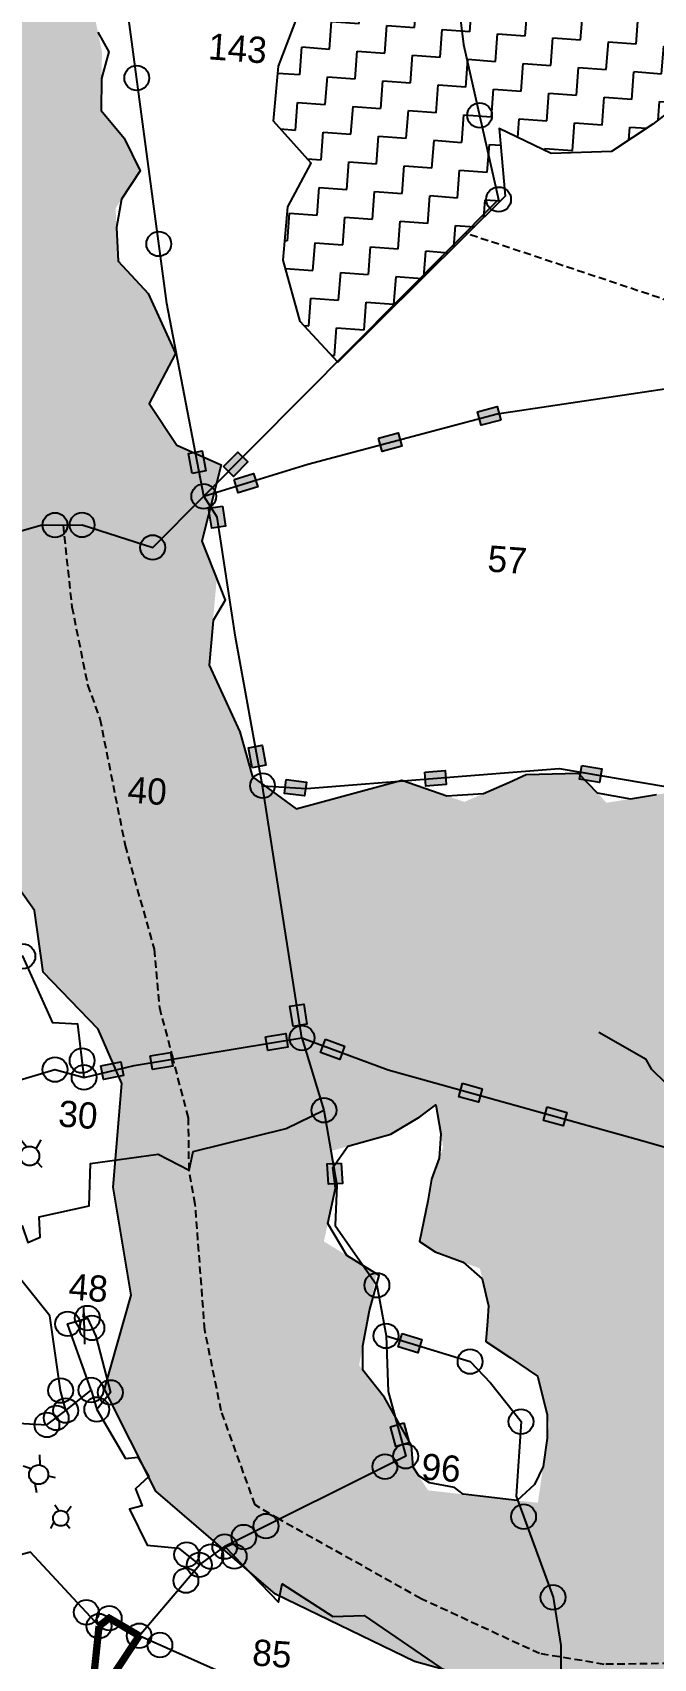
# Model space of a CAD drawing. Header units: metres. Extents: x 29 to 320633, y 17 to 1867657.
# Drawn here: x 318801 to 319226, y 1864960 to 1866072 of the extents above; entities that cross this region are included whole.
import ezdxf

# ---------------------------------------------------------------- set-up
doc = ezdxf.new("R2010")
doc.units = ezdxf.units.M
doc.header["$MEASUREMENT"] = 0
doc.linetypes.add('DASHED', pattern=[0.75, 0.5, -0.25])
for name, color, linetype in [('LINE_FOOTPATH', 1, 'DASHED'), ('LINE_WATER', 4, 'Continuous'), ('POLY_HATCH', 12, 'Continuous'), ('POLY_PARCEL', 6, 'Continuous'), ('SYM_ARROW', 1, 'Continuous'), ('SYM_STONE', 1, 'Continuous'), ('SYM_WELL', 1, 'Continuous'), ('TEXT_PARCEL', 7, 'Continuous'), ('V_BOUND_LINE', 7, 'Continuous')]:
    doc.layers.add(name, color=color, linetype=linetype)
doc.styles.get("Standard").update_dxf_attribs({"font": 'arial.ttf'})
doc.styles.add('TEXT_MAP', font='KRDEV050.TTF')
doc.dimstyles.get("Standard").update_dxf_attribs({"dimtxt": 0.18, "dimasz": 0.18, "dimexe": 0.18, "dimexo": 0.0625, "dimgap": 0.09, "dimtad": 0, "dimtih": 1, "dimtoh": 1, "dimdec": 4, "dimzin": 0, "dimdsep": 46, "dimtxsty": 'Standard', "dimcen": 0.09, "dimadec": 0, "dimazin": 0, "dimtfac": 1, "dimtdec": 4, "dimtofl": 0, "dimtmove": 0, "dimatfit": 3, "dimfxl": 1, "dimtolj": 1, "dimtzin": 0, "dimarcsym": 0})
pattern_1 = [(354.2854, (316787.528, 1863830.558), (20.19363, 16.51969), [18.44834, -18.44834]), (84.2854, (316805.885, 1863828.722), (-16.51969, 20.19363), [18.44834, -18.44834])]

# ---------------------------------------------------------------- blocks, each defined once
blk = doc.blocks.new('MOTWELL_4')
at = {"layer": 'SYM_WELL'}
for points in [[(0.48, 1.23), (0.5, 2.39)], [(-1.31, 0.19), (-2.46, -0.38)], [(1.31, 0.18), (2.65, 0.63)], [(0.21, -1.31), (0.25, -2.27)]]:
    blk.add_lwpolyline(points, dxfattribs=at)
blk.add_circle((0, 0), 1.32, dxfattribs=at)
blk = doc.blocks.new('STONE')
blk.add_circle((0, 0), 0.851)
blk = doc.blocks.new('STONESQUAREFILLED')
blk.add_hatch(color=256).paths.add_polyline_path([(0.7, -0.48), (0.7, 0.48), (-0.7, 0.48), (-0.7, -0.48)])
blk.add_lwpolyline([(-0.7, 0.48), (0.7, 0.48), (0.7, -0.48), (-0.7, -0.48)], close=True)
blk = doc.blocks.new('TEXTARROW')
blk.add_leader([(0.04, -0.01), (8.68, -0.01)], dimstyle='Standard', override={"dimtxt": 2.5, "dimasz": 2.5, "dimexe": 1.25, "dimexo": 0.625, "dimgap": 0.625, "dimtad": 1, "dimtih": 0, "dimtoh": 0, "dimzin": 8, "dimcen": 2.5, "dimtofl": 1})
blk = doc.blocks.new('6548')
at = {"layer": 'POLY_HATCH'}
h = blk.add_hatch(dxfattribs=at)
h.set_pattern_fill('ZIGZAG', color=256, scale=5.810502, angle=-5.7146, style=0)
h.set_pattern_definition(pattern_1)
h.paths.add_polyline_path([(318365.4, 1866496.9), (318381.9, 1866417.9), (318438.3, 1866377.8), (318480.3, 1866308.1), (318593.6, 1866179.6), (318682, 1866096.1), (318697.8, 1865979.9), (318715.7, 1865876.8), (318735.2, 1865788.8), (318755.4, 1865721.4), (318748.5, 1865673.1), (318745.9, 1865627.3), (318765.7, 1865597), (318794.6, 1865575.6), (318780.3, 1865550.1), (318783.4, 1865518.8), (318806.8, 1865484.1), (318811.6, 1865443), (318847.1, 1865404.3), (318862, 1865367.7), (318854.5, 1865298.9), (318864.5, 1865226.9), (318845.2, 1865164.8), (318877.6, 1865096.1), (318955.4, 1865025.7), (319046.5, 1864978.7), (319118.9, 1864956.7), (319185, 1864963), (319234.3, 1864960.4), (319262.6, 1864987.4), (319256.2, 1865027.3), (319286.2, 1865056.5), (319295.3, 1865100.5), (319284.1, 1865134), (319303.8, 1865167.1), (319300.2, 1865198.5), (319272.2, 1865228.2), (319251.6, 1865250.2), (319264.1, 1865271.7), (319302.3, 1865287.8), (319339.2, 1865236.6), (319370.4, 1865183.2), (319456.8, 1865154.1), (319494.5, 1865131.6), (319533.4, 1865137.3), (319573.7, 1865174.2), (319620.9, 1865124.7), (319645.5, 1865064.8), (319687.6, 1865065.4), (319755.9, 1865121.2), (319854.3, 1865174), (319925.7, 1865232.3), (319962.3, 1865261), (319978.1, 1865283.2), (320001.7, 1865298.5), (320012.5, 1865318.3), (320027.2, 1865344.4), (320041.8, 1865357.3), (320046.1, 1865378.9), (320039.7, 1865402.7), (320029.2, 1865419.2), (320005.2, 1865446), (320010.4, 1865474), (319988.3, 1865506), (319984.5, 1865535), (319989.7, 1865553.3), (319977.8, 1865577.6), (319949.6, 1865593.7), (319947.8, 1865609.3), (319925.3, 1865616.6), (319934.9, 1865646.5), (319941.7, 1865670.1), (319932.6, 1865700.6), (319937.1, 1865745.5), (319932.5, 1865776.9), (319919.5, 1865801.3), (319900.9, 1865824.1), (319898.8, 1865847.5), (319889.8, 1865878.7), (319888, 1865912.5), (319847.7, 1865927), (319836.6, 1865922.1), (319830.8, 1865900.7), (319828.8, 1865884), (319791.5, 1865897.8), (319766.3, 1865929.8), (319750.9, 1865967.7), (319742.8, 1865998.5), (319721.5, 1866023.3), (319716, 1865983.8), (319704.1, 1865975.8), (319696.8, 1865957.4), (319701.1, 1865902.8), (319673.8, 1865887.7), (319681.3, 1865864.6), (319705, 1865836.9), (319705.7, 1865807.3), (319696.8, 1865785.8), (319725.5, 1865701.2), (319758.4, 1865625.6), (319778.4, 1865537.6), (319813.7, 1865521.2), (319830.5, 1865483.1), (319857.2, 1865467.5), (319846.7, 1865441.7), (319812.4, 1865439.6), (319803.5, 1865416.8), (319771.5, 1865393.4), (319743.8, 1865389.7), (319743.1, 1865338.6), (319702.9, 1865326.8), (319665.5, 1865354), (319619.7, 1865420.3), (319585.1, 1865462.4), (319548.5, 1865459.8), (319494.2, 1865484.7), (319483.6, 1865484.8), (319444.9, 1865482.5), (319416, 1865511.2), (319375.5, 1865507.8), (319340.1, 1865517.7), (319314.4, 1865531), (319301.1, 1865531.9), (319258, 1865534.8), (319232.9, 1865552), (319188.8, 1865546), (319170.3, 1865566.1), (319136.3, 1865566.2), (319094.4, 1865549), (319053.1, 1865564.5), (318982.5, 1865547.3), (318954.1, 1865569.3), (318946.4, 1865599.4), (318927.1, 1865644.2), (318933.6, 1865701.5), (318924.3, 1865726.8), (318938.5, 1865777.2), (318909.3, 1865791), (318891.7, 1865819.1), (318910.1, 1865851.9), (318892.8, 1865892.3), (318873.5, 1865914.3), (318872.7, 1865949.3), (318889.7, 1865973.9), (318879.6, 1865995.9), (318864.9, 1866014.7), (318866.3, 1866053.9), (318860.4, 1866086.5), (318871.8, 1866104), (318871.1, 1866109.5), (318862.4, 1866120.2), (318869.4, 1866160.7), (318890, 1866181.7), (318861.3, 1866179), (318811, 1866192.1), (318795.2, 1866223), (318778.1, 1866217.8), (318747.8, 1866220.3), (318698.6, 1866248.7), (318694.5, 1866269.2), (318672.2, 1866274.2), (318655.9, 1866297.2), (318650.1, 1866322.8), (318588.9, 1866396.2), (318562.5, 1866436.2), (318597.5, 1866454.1), (318630.6, 1866453.6), (318678, 1866443.3), (318704.2, 1866469.8), (318719.1, 1866473.8), (318738.9, 1866484.3), (318762.6, 1866479.8), (318787.5, 1866514), (318812, 1866523.4), (318820.8, 1866548.8), (318834.6, 1866590.3), (318850.5, 1866610.8), (318858.8, 1866640.6), (318825.8, 1866626.4), (318789.7, 1866632.8), (318757.2, 1866611.1), (318706.9, 1866634.2), (318687.4, 1866626.4), (318646.9, 1866636), (318627.3, 1866651.3), (318613.7, 1866651.1), (318599.9, 1866650.4), (318573.3, 1866662.7), (318554.5, 1866681.9), (318531.4, 1866671.8), (318487.1, 1866680.2), (318506.9, 1866710.9), (318489.5, 1866755.2), (318526, 1866754.7), (318546.8, 1866808.6), (318590.6, 1866808), (318600.7, 1866832.3), (318626, 1866867.5), (318646.1, 1866871.6), (318681.5, 1866941.4), (318667.8, 1866949.6), (318632.4, 1866949), (318603.1, 1866967.2), (318583.9, 1866958.8), (318540, 1866974.6), (318525.9, 1866997), (318504.7, 1866982.6), (318474.2, 1866988.5), (318454.2, 1867000.1), (318422.9, 1866992.2), (318374.7, 1866995), (318341.6, 1866962.3), (318304.4, 1866964), (318257.5, 1866916.8), (318232.4, 1866914.6), (318232.7, 1866800.6), (318249, 1866711.8), (318265.2, 1866662.1), (318252, 1866627.6), (318246.3, 1866578.2), (318222.5, 1866535.8), (318198.7, 1866517), (318167.4, 1866507.8), (318160.6, 1866479.9), (318149.2, 1866447.7), (318115.6, 1866421.7), (318106.3, 1866385.5), (318090.2, 1866371.3), (318031.7, 1866405.7), (318017.4, 1866434), (317965.7, 1866455.1), (317954, 1866492.9), (317932, 1866477.2), (317919.2, 1866487.4), (317901.6, 1866498.5), (317933.7, 1866574.7), (317998.7, 1866614.7), (318014.8, 1866677.4), (318077.7, 1866731.7), (318088.1, 1866757.1), (318070.4, 1866759.6), (318031.5, 1866772.9), (317995.5, 1866758.8), (317966.5, 1866766.2), (317949.4, 1866767.8), (317945.8, 1866737.1), (317919.2, 1866724.7), (317893.2, 1866725.3), (317867.1, 1866704), (317836.2, 1866699.5), (317814.2, 1866712.1), (317793, 1866728.3), (317769.1, 1866722.3), (317735, 1866727.3), (317707.6, 1866736.3), (317683.2, 1866713.7), (317677.3, 1866688.2), (317685.5, 1866662.1), (317700.5, 1866636.2), (317696.9, 1866607.5), (317685.3, 1866589.7), (317697.8, 1866567.5), (317669.5, 1866511.6), (317684.4, 1866486.8), (317686.7, 1866441.5), (317736.6, 1866389.2), (317800.5, 1866340.7), (317847.9, 1866294), (317878.6, 1866258.8), (317925.8, 1866194.2), (317942, 1866133.8), (317935.6, 1866093.5), (317935.9, 1866093.5), (317952.6, 1866096.4), (317961.5, 1866107.9), (317981.9, 1866144), (318035.2, 1866187.5), (318081.2, 1866237.8), (318133.4, 1866249.4), (318216.9, 1866316.3), (318239.5, 1866428.1)])
h.paths.add_polyline_path([(319039.8, 1865329.5), (319059.3, 1865340.5), (319070.3, 1865348.2), (319074.4, 1865320), (319066, 1865298.9), (319057.9, 1865257), (319067.3, 1865250.4), (319096.7, 1865238.7), (319101.8, 1865213.6), (319099.4, 1865190), (319133.1, 1865166.4), (319140.2, 1865134), (319131.2, 1865082), (319058.5, 1865092.1), (319048.9, 1865107.8), (319048.3, 1865122.2), (319031.1, 1865154.6), (319014.8, 1865176.4), (319027.9, 1865237), (318993.5, 1865259.3), (319002.2, 1865294.4), (318999.7, 1865319.2)], flags=16)
h = blk.add_hatch(dxfattribs=at)
h.set_pattern_fill('ZIGZAG', color=256, scale=5.810502, angle=-5.7146, style=0)
h.set_pattern_definition(pattern_1)
h.paths.add_polyline_path([(319055, 1866391.2), (319011.9, 1866351.4), (318987, 1866305.1), (318991.3, 1866264.7), (319013, 1866219.6), (318979.9, 1866180.1), (318978.7, 1866143.2), (318987.6, 1866109.3), (319004.2, 1866082.4), (318996.9, 1866073.8), (318983.3, 1866041.1), (318979.1, 1866004.6), (319003.4, 1865976), (318987.2, 1865947.5), (318983.2, 1865912), (318993.4, 1865871), (319017.8, 1865843.4), (319131.8, 1865950.8), (319128.9, 1865996), (319163.1, 1865978.3), (319203.2, 1865978.7), (319231.1, 1865996.1), (319252.9, 1866012.2), (319287.8, 1866010.2), (319303.3, 1866031.8), (319311.4, 1866059.1), (319350.4, 1866048.8), (319382.7, 1866060.8), (319396.2, 1866091.5), (319412.7, 1866127.5), (319450.5, 1866145.8), (319457.6, 1866162.3), (319462.5, 1866177.1), (319463.8, 1866205.1), (319463.1, 1866232.3), (319481.2, 1866231), (319500.5, 1866231.5), (319504.1, 1866252.4), (319505.7, 1866273.4), (319522.4, 1866277.2), (319534.3, 1866262.7), (319551, 1866257.5), (319563.7, 1866241), (319584.3, 1866214.7), (319617.2, 1866212.9), (319641, 1866218.9), (319657, 1866225.7), (319671.7, 1866219.8), (319702.8, 1866220.1), (319715.4, 1866242.1), (319726.6, 1866270), (319736, 1866270.6), (319744.5, 1866281.1), (319754.4, 1866316.1), (319758.6, 1866343.8), (319731.2, 1866341.1), (319711.1, 1866371.8), (319734.6, 1866379.7), (319758.9, 1866380.7), (319781.3, 1866422.4), (319805.6, 1866482.6), (319806.6, 1866507.6), (319795, 1866514.2), (319757.8, 1866513.5), (319709.1, 1866499.7), (319668.6, 1866482.3), (319632.9, 1866473.9), (319609.5, 1866484.4), (319565.6, 1866461.5), (319521.9, 1866478.8), (319513.7, 1866497.3), (319476.8, 1866496.7), (319441.1, 1866497.9), (319418.8, 1866518.7), (319405, 1866538.7), (319394.2, 1866541.3), (319319.9, 1866557.8), (319275.9, 1866562.7), (319212.4, 1866543.9), (319186.9, 1866579.3), (319133.6, 1866567.1), (319147.1, 1866540.3), (319094.1, 1866533.1), (319069.9, 1866521.7), (319073.8, 1866489.5), (319091.5, 1866471.2), (319062.2, 1866459.8), (319039.9, 1866448.7), (319036.7, 1866421.9)])
h.paths.add_polyline_path([(319282.4, 1866235.4), (319308.4, 1866266.2), (319352.4, 1866284), (319353.9, 1866286.8), (319356.3, 1866310.6), (319370, 1866332.3), (319381.7, 1866343.6), (319403.6, 1866380.7), (319432.6, 1866361.6), (319414.2, 1866351.8), (319410.9, 1866318.6), (319399.4, 1866309.1), (319389.6, 1866288), (319394, 1866275.1), (319386.3, 1866213.8), (319356.3, 1866195.3), (319353.2, 1866165), (319322, 1866136), (319293.2, 1866131.5), (319276.9, 1866103.9), (319227.1, 1866110.7), (319223.8, 1866133.3), (319251.5, 1866173.6), (319272.7, 1866186.4), (319272.5, 1866209.4)], flags=16)
at = {"layer": 'LINE_FOOTPATH', "ltscale": 10}
for points in [[(319335.6, 1865838.7), (319239.5, 1865878.1), (319104.5, 1865927)], [(318832.4, 1865739.8), (318836.9, 1865685.4), (318846, 1865633.1), (318853.6, 1865610.5), (318868.2, 1865525.7), (318885.7, 1865456.4), (318888.2, 1865417.6), (318896.4, 1865383.1)], [(319223.7, 1864972.9), (319172.6, 1864973.5), (319129.8, 1864981.7), (319052, 1865020.2), (318959.2, 1865075.4), (318943.3, 1865085.4), (318922.4, 1865148.5), (318912.9, 1865202.4), (318908.7, 1865286.1), (318905.2, 1865308.9), (318905.7, 1865343.7), (318896.4, 1865383.1)]]:
    blk.add_lwpolyline(points, dxfattribs=at)
at = {"layer": 'LINE_WATER'}
blk.add_lwpolyline([(319314.1, 1865281.9), (319314.9, 1865286), (319312.3, 1865292.9), (319305.4, 1865298.9), (319285.3, 1865308.4), (319274.2, 1865320.4), (319265.4, 1865337), (319238.6, 1865348.4), (319223.4, 1865358.7), (319214.3, 1865367.9), (319210.6, 1865374.8), (319179.8, 1865393.5)], dxfattribs=at)
at = {"layer": 'POLY_HATCH'}
for points in [[(319234.3, 1864960.4), (319185, 1864963), (319118.9, 1864956.7), (319046.5, 1864978.7), (318955.4, 1865025.7), (318877.6, 1865096.1), (318845.2, 1865164.8), (318864.5, 1865226.9), (318854.5, 1865298.9), (318862, 1865367.7), (318847.1, 1865404.3), (318811.6, 1865443), (318806.8, 1865484.1), (318783.4, 1865518.8), (318780.3, 1865550.1), (318794.6, 1865575.6), (318765.7, 1865597), (318745.9, 1865627.3), (318748.5, 1865673.1), (318755.4, 1865721.4), (318735.2, 1865788.8), (318715.7, 1865876.8), (318697.8, 1865979.9), (318682, 1866096.1)], [(318863.9, 1866066.8), (318870.8, 1866053.5), (318870.8, 1866053.5), (318870.8, 1866053.5), (318865.6, 1866036), (318864.9, 1866014.7), (318879.6, 1865995.9), (318889.7, 1865973.9), (318876.9, 1865955.4), (318873, 1865936.7), (318873.5, 1865914.3), (318892.8, 1865892.3), (318910.1, 1865851.9), (318891.7, 1865819.1), (318909.3, 1865791), (318938.5, 1865777.2), (318924.3, 1865726.8), (318938.8, 1865687.2), (318930.5, 1865673.9), (318927.1, 1865644.2), (318946.4, 1865599.4), (318954.1, 1865569.3), (318982.5, 1865547.3), (319053.1, 1865564.5), (319082.7, 1865553.4), (319107.2, 1865554.3), (319124.6, 1865561.4), (319135.8, 1865566.2), (319170.3, 1865566.1), (319182.7, 1865552.7), (319204.8, 1865548.2), (319222.1, 1865550.6)], [(319382.7, 1866060.8), (319350.4, 1866048.8), (319311.4, 1866059.1), (319303.3, 1866031.8), (319287.8, 1866010.2), (319252.9, 1866012.2), (319231.1, 1865996.1), (319203.2, 1865978.7), (319163.1, 1865978.3), (319128.9, 1865996), (319131.8, 1865950.8), (319017.8, 1865843.4), (318993.4, 1865871), (318983.2, 1865912), (318987.2, 1865947.5), (319003.4, 1865976), (318979.1, 1866004.6), (318983.3, 1866041.1), (318996.9, 1866073.8)]]:
    blk.add_lwpolyline(points, dxfattribs=at)
blk.add_lwpolyline([(319076.1, 1865093.5), (319059.5, 1865097.2), (319052.5, 1865102), (319048.9, 1865107.8), (319048.3, 1865122.2), (319031.1, 1865154.6), (319017.3, 1865173), (319017.6, 1865189.3), (319022.6, 1865212.7), (319029.7, 1865235.8), (319008.6, 1865249.5), (318996.4, 1865271.1), (319002.2, 1865294.4), (319000.8, 1865308.2), (319011.1, 1865322.1), (319039.8, 1865329.5), (319059.3, 1865340.5), (319070.3, 1865348.2), (319073.1, 1865328.9), (319071.5, 1865312.7), (319066, 1865298.9), (319063.2, 1865284.2), (319057.1, 1865257.6), (319067.3, 1865250.4), (319085.7, 1865243.1), (319098.1, 1865231.7), (319101.8, 1865213.6), (319100.8, 1865203.5), (319099.4, 1865190), (319115.4, 1865178.8), (319133.2, 1865166.2), (319138.8, 1865140.4), (319138.6, 1865124.7), (319135.3, 1865106), (319129.4, 1865094.3), (319117.5, 1865083.9), (319081.8, 1865088.9)], close=True, dxfattribs=at)
at = {"layer": 'POLY_PARCEL'}
for points in [[(319120.5, 1866191), (319103, 1866090.5), (319106.6, 1866052.4), (319127.3, 1865948.8), (318926.4, 1865756.5)], [(318926.4, 1865756.5), (318905.1, 1865885.2), (318880.7, 1866113.1), (318894.6, 1866188.1)], [(318926.4, 1865756.5), (318996.1, 1865776.2), (319122.6, 1865806.3), (319334, 1865832.4)], [(318783.9, 1865731.5), (318817.7, 1865740), (318845.1, 1865739.6), (318891.6, 1865723.4), (318926.4, 1865756.5)], [(318960.5, 1865563.2), (318945, 1865662.4), (318934.9, 1865742.4), (318926.4, 1865756.5)], [(318960.5, 1865563.2), (318989.7, 1865560.6), (319157.9, 1865569.5), (319284.3, 1865544.9)], [(318982.4, 1865394.9), (318960.5, 1865563.2)], [(318837, 1865372.4), (318833.8, 1865407.9), (318817.1, 1865409.2), (318798.4, 1865453.9), (318780.2, 1865447.3)], [(318837, 1865372.4), (318870.4, 1865379.5), (318982.4, 1865394.9)], [(318982.4, 1865394.9), (319039.1, 1865372.3), (319202.4, 1865322.2), (319334.4, 1865281)], [(318982.4, 1865394.9), (318995.8, 1865346.5)], [(318732.4, 1865355), (318817.8, 1865378.1), (318837, 1865372.4)], [(318768.7, 1865269.1), (318793.3, 1865274.7), (318796.8, 1865263.7), (318805.1, 1865266.9), (318804.9, 1865280.6), (318838.2, 1865286.9), (318839.9, 1865315), (318884.8, 1865320.1), (318905.2, 1865308.9), (318908.1, 1865321.4), (318970.4, 1865335.1), (318995.8, 1865346.5)], [(318995.8, 1865346.5), (319003, 1865296.5), (319001.3, 1865269.7), (319028, 1865229.3), (319033.2, 1865195.5)], [(318810.3, 1865214.5), (318768.7, 1865269.1)], [(318819.1, 1865151.3), (318816.1, 1865164.7), (318810.3, 1865214.5)], [(318836.3, 1865164.5), (318821.9, 1865208.9), (318835.1, 1865212.4), (318840.3, 1865200.3), (318849.1, 1865162.6), (318839.8, 1865151.5)], [(318754, 1865201.6), (318754.4, 1865192.8), (318769.3, 1865173.1), (318773.5, 1865137.3), (318787.3, 1865143.7), (318806.4, 1865142.1), (318819.1, 1865151.3)], [(319033.2, 1865195.5), (319033.6, 1865158.4), (319044.2, 1865115.2), (318922.5, 1865058.2)], [(319033.2, 1865195.5), (319088.6, 1865177), (319101.8, 1865162.6), (319121.4, 1865136.2), (319116.9, 1865086.7), (319139.7, 1865018.9), (319144, 1864986.8), (319143.5, 1864954.8)], [(318819.1, 1865151.3), (318836.3, 1865164.5)], [(318836.3, 1865164.5), (318839.8, 1865151.5)], [(318839.8, 1865151.5), (318858, 1865118.5), (318866.3, 1865119.2), (318873.2, 1865106.1), (318864.2, 1865098.2), (318868.2, 1865086.7), (318859.8, 1865084.8), (318871, 1865060.4), (318891.7, 1865058), (318905.3, 1865046.5)], [(318837.6, 1865007.5), (318793.3, 1865057.7), (318772.2, 1865052.7), (318746.4, 1865052.5), (318727, 1865085.1), (318729.1, 1865120.3), (318725.5, 1865133.1)], [(318905.3, 1865046.5), (318922.5, 1865058.2)], [(318922.5, 1865058.2), (318957.3, 1865020.3), (318959.9, 1865032.4), (318993.1, 1865009.9), (319013.9, 1865010.1), (319075.9, 1864965.3), (319074, 1864953.7), (319044.2, 1864958.5), (319032.3, 1864952.6), (319021.1, 1864942.5), (319012.9, 1864931.5), (319009.4, 1864915.4)], [(318864.1, 1865000.4), (318905.3, 1865046.5)], [(319009.4, 1864915.4), (319001.8, 1864920.5), (318985.7, 1864885.9), (318971.5, 1864909.6), (318928.9, 1864954.6), (318920.6, 1864973.5), (318864.1, 1865000.4)]]:
    blk.add_lwpolyline(points, dxfattribs=at)
at = {"layer": 'V_BOUND_LINE', "const_width": 4.84}
for points in [[(318864.1, 1865000.4), (318844.5, 1865012.6), (318837.6, 1865007.5)], [(318837.6, 1865007.5), (318832, 1864964.5), (318690.7, 1864975.6), (318569.7, 1864968)], [(318885.8, 1864908.9), (318849.1, 1864961.4), (318847.6, 1864976.8), (318864.1, 1865000.4)]]:
    blk.add_lwpolyline(points, dxfattribs=at)
at = {"layer": 'SYM_ARROW', "xscale": 2.905251078589368, "yscale": 2.905251078589368, "zscale": 2.905251078589368, "rotation": 269.8502951171515}
blk.add_blockref('TEXTARROW', (318832.8, 1865220.3), dxfattribs=at)
at = {"layer": 'SYM_STONE'}
for name, p, xscale, yscale, zscale, rotation in [('STONE', (318889, 1866035.6), 9.68417026196456, 9.68417026196456, 9.68417026196456, 354.2853873413339), ('STONE', (319116.1, 1866005), 9.68417026196456, 9.68417026196456, 9.68417026196456, 354.2853873413339), ('STONE', (319127.3, 1865948.8), 9.68417026196456, 9.68417026196456, 9.68417026196456, 354.2853873413339), ('STONE', (318900.8, 1865925), 9.68417026196456, 9.68417026196456, 9.68417026196456, 354.2853873413339), ('STONESQUAREFILLED', (319117.3, 1865805.1), 9.68417026196456, 9.68417026196456, 9.68417026196456, 193.4016184916218), ('STONESQUAREFILLED', (319051.2, 1865789.3), 9.68417026196456, 9.68417026196456, 9.68417026196456, 13.40161849162245), ('STONESQUAREFILLED', (318922.6, 1865779.3), 9.684170261964562, 9.684170261964562, 9.684170261964562, 99.40552568893763), ('STONESQUAREFILLED', (318948.1, 1865777.3), 9.684170261964562, 9.684170261964562, 9.684170261964562, 43.74510111359748), ('STONESQUAREFILLED', (318954.6, 1865764.5), 9.68417026196456, 9.68417026196456, 9.68417026196456, 15.76662918266546), ('STONE', (318926.4, 1865756.5), 9.68417026196456, 9.68417026196456, 9.68417026196456, 354.2853873413339), ('STONE', (318827.1, 1865739.9), 9.68417026196456, 9.68417026196456, 9.68417026196456, 354.2853873413339), ('STONE', (318845.1, 1865739.6), 9.68417026196456, 9.68417026196456, 9.68417026196456, 354.2853873413339), ('STONESQUAREFILLED', (318934.9, 1865742.4), 9.684170261964562, 9.684170261964562, 9.684170261964562, 277.1951435913104), ('STONE', (318891.6, 1865723.4), 9.68417026196456, 9.68417026196456, 9.68417026196456, 354.2853873413339), ('STONESQUAREFILLED', (318957.5, 1865582.7), 9.68417026196456, 9.68417026196456, 9.68417026196456, 98.86354576833199), ('STONE', (318960.5, 1865563.2), 9.68417026196456, 9.68417026196456, 9.68417026196456, 354.2853873413339), ('STONESQUAREFILLED', (318982.3, 1865561.3), 9.684170261964558, 9.684170261964558, 9.684170261964558, 351.3699100639525), ('STONESQUAREFILLED', (319075.6, 1865565.2), 9.68417026196456, 9.68417026196456, 9.68417026196456, 3.012337439215268), ('STONESQUAREFILLED', (319178.7, 1865565.4), 9.684170261964562, 9.684170261964562, 9.684170261964562, 349.0111434870972), ('STONE', (318798.4, 1865453.9), 9.68417026196456, 9.68417026196456, 9.68417026196456, 354.2853873413339), ('STONESQUAREFILLED', (318980.4, 1865410), 9.684170261964562, 9.684170261964562, 9.684170261964562, 97.40800629464817), ('STONE', (318982.4, 1865394.9), 9.68417026196456, 9.68417026196456, 9.68417026196456, 354.2853873413339), ('STONE', (318836, 1865383.6), 9.68417026196456, 9.68417026196456, 9.68417026196456, 354.2853873413339), ('STONESQUAREFILLED', (318965.6, 1865392.6), 9.68417026196456, 9.68417026196456, 9.68417026196456, 7.839048426994204), ('STONESQUAREFILLED', (319002.6, 1865386.8), 9.68417026196456, 9.68417026196456, 9.68417026196456, 338.2235283361545), ('STONE', (318817.8, 1865378.1), 9.68417026196456, 9.68417026196456, 9.68417026196456, 354.2853873413339), ('STONE', (318837, 1865372.4), 9.68417026196456, 9.68417026196456, 9.68417026196456, 354.2853873413339), ('STONESQUAREFILLED', (318855.8, 1865376.4), 9.68417026196456, 9.68417026196456, 9.68417026196456, 10.33116068554482), ('STONESQUAREFILLED', (318888.7, 1865382), 9.684170261964562, 9.684170261964562, 9.684170261964562, 7.839048426994696), ('STONESQUAREFILLED', (319093.5, 1865355.6), 9.684170261964562, 9.684170261964562, 9.684170261964562, 342.9494379711067), ('STONE', (318995.8, 1865346.5), 9.68417026196456, 9.68417026196456, 9.68417026196456, 354.2853873413339), ('STONESQUAREFILLED', (319149.3, 1865338.5), 9.68417026196456, 9.68417026196456, 9.68417026196456, 342.9494379711066), ('STONESQUAREFILLED', (319001.9, 1865304.1), 9.68417026196456, 9.68417026196456, 9.68417026196456, 271.806121860936), ('STONE', (319028, 1865229.3), 9.68417026196456, 9.68417026196456, 9.68417026196456, 354.2853873413339), ('STONE', (318821.9, 1865208.9), 9.68417026196456, 9.68417026196456, 9.68417026196456, 354.2853873413339), ('STONE', (318835.1, 1865212.4), 9.68417026196456, 9.68417026196456, 9.68417026196456, 354.2853873413339), ('STONE', (318837.9, 1865205.8), 9.68417026196456, 9.68417026196456, 9.68417026196456, 354.2853873413339), ('STONE', (319033.2, 1865195.5), 9.68417026196456, 9.68417026196456, 9.68417026196456, 354.2853873413339), ('STONESQUAREFILLED', (319049, 1865190.2), 9.684170261964562, 9.684170261964562, 9.684170261964562, 341.5825422287457), ('STONE', (319088.6, 1865177), 9.68417026196456, 9.68417026196456, 9.68417026196456, 354.2853873413339), ('STONE', (318816.1, 1865164.7), 9.68417026196456, 9.68417026196456, 9.68417026196456, 354.2853873413339), ('STONE', (318836.3, 1865164.5), 9.68417026196456, 9.68417026196456, 9.68417026196456, 354.2853873413339), ('STONE', (318849.1, 1865162.6), 9.68417026196456, 9.68417026196456, 9.68417026196456, 354.2853873413339), ('STONE', (318812.7, 1865146.6), 9.68417026196456, 9.68417026196456, 9.68417026196456, 354.2853873413339), ('STONE', (318819.1, 1865151.3), 9.68417026196456, 9.68417026196456, 9.68417026196456, 354.2853873413339), ('STONE', (318839.8, 1865151.5), 9.68417026196456, 9.68417026196456, 9.68417026196456, 354.2853873413339), ('STONE', (318806.4, 1865142.1), 9.68417026196456, 9.68417026196456, 9.68417026196456, 354.2853873413339), ('STONE', (319121.4, 1865136.2), 9.68417026196456, 9.68417026196456, 9.68417026196456, 354.2853873413339), ('STONESQUAREFILLED', (319040.7, 1865129.6), 9.68417026196456, 9.68417026196456, 9.68417026196456, 283.7710875005818), ('STONE', (319044.2, 1865115.2), 9.68417026196456, 9.68417026196456, 9.68417026196456, 354.2853873413339), ('STONE', (319030.2, 1865108.6), 9.68417026196456, 9.68417026196456, 9.68417026196456, 354.2853873413339), ('STONE', (318950.2, 1865071.1), 9.68417026196456, 9.68417026196456, 9.68417026196456, 354.2853873413339), ('STONE', (319121.5, 1865073), 9.68417026196456, 9.68417026196456, 9.68417026196456, 354.2853873413339), ('STONE', (318922.5, 1865058.2), 9.68417026196456, 9.68417026196456, 9.68417026196456, 354.2853873413339), ('STONE', (318935.3, 1865064.2), 9.68417026196456, 9.68417026196456, 9.68417026196456, 354.2853873413339), ('STONE', (318897, 1865053.5), 9.68417026196456, 9.68417026196456, 9.68417026196456, 354.2853873413339), ('STONE', (318905.3, 1865046.5), 9.68417026196456, 9.68417026196456, 9.68417026196456, 354.2853873413339), ('STONE', (318913.1, 1865051.8), 9.68417026196456, 9.68417026196456, 9.68417026196456, 354.2853873413339), ('STONE', (318928.6, 1865051.5), 9.68417026196456, 9.68417026196456, 9.68417026196456, 354.2853873413339), ('STONE', (318896.1, 1865036.3), 9.68417026196456, 9.68417026196456, 9.68417026196456, 354.2853873413339), ('STONE', (318829.4, 1865016.9), 9.68417026196456, 9.68417026196456, 9.68417026196456, 354.2853873413339), ('STONE', (319139.7, 1865018.9), 9.68417026196456, 9.68417026196456, 9.68417026196456, 354.2853873413339), ('STONE', (318837.6, 1865007.5), 9.68417026196456, 9.68417026196456, 9.68417026196456, 354.2853873413339), ('STONE', (318844.5, 1865012.6), 9.68417026196456, 9.68417026196456, 9.68417026196456, 354.2853873413339), ('STONE', (318864.1, 1865000.4), 9.68417026196456, 9.68417026196456, 9.68417026196456, 354.2853873413339), ('STONE', (318877.7, 1864993.9), 9.68417026196456, 9.68417026196456, 9.68417026196456, 354.2853873413339)]:
    blk.add_blockref(name, p, dxfattribs=dict(at, xscale=xscale, yscale=yscale, zscale=zscale, rotation=rotation))
at = {"layer": 'SYM_WELL', "xscale": 4.84208513098228, "yscale": 4.84208513098228, "zscale": 4.84208513098228, "rotation": 39.25796117863792}
blk.add_blockref('MOTWELL_4', (318799.5, 1865321.1), dxfattribs=at)
at = {"layer": 'TEXT_PARCEL'}
for p, xscale, yscale, zscale, rotation in [((318800.1, 1865109.2), 4.842085130982281, 4.842085130982281, 4.842085130982281, 72.27730364615023), ((318814, 1865079.8), 3.873668104785824, 3.873668104785824, 3.873668104785824, 34.59143161501697)]:
    blk.add_blockref('MOTWELL_4', p, dxfattribs=dict(at, xscale=xscale, yscale=yscale, zscale=zscale, rotation=rotation))
at = {"layer": 'TEXT_PARCEL', "style": 'TEXT_MAP'}
for s, p in [('143', (318936.3, 1866046.9)), ('57', (319113.2, 1865701.8)), ('40', (318870.1, 1865554.4)), ('30', (318818.6, 1865340.3)), ('48', (318822.5, 1865225.1)), ('96', (319053.8, 1865099.5)), ('85', (318938.3, 1864978.9))]:
    blk.add_text(s, height=17.43, rotation=354.2854, dxfattribs=at).set_placement(p)

msp = doc.modelspace()

# ---------------------------------------------------------------- block references
at = {"xscale": 1.028701240895841, "yscale": 1.028701240895841, "zscale": 1.028701240895841, "rotation": 1.466497714788241}
msp.add_blockref('6548', (40065.4, -61319.1), dxfattribs=at)

doc.saveas('drawing.dxf')
